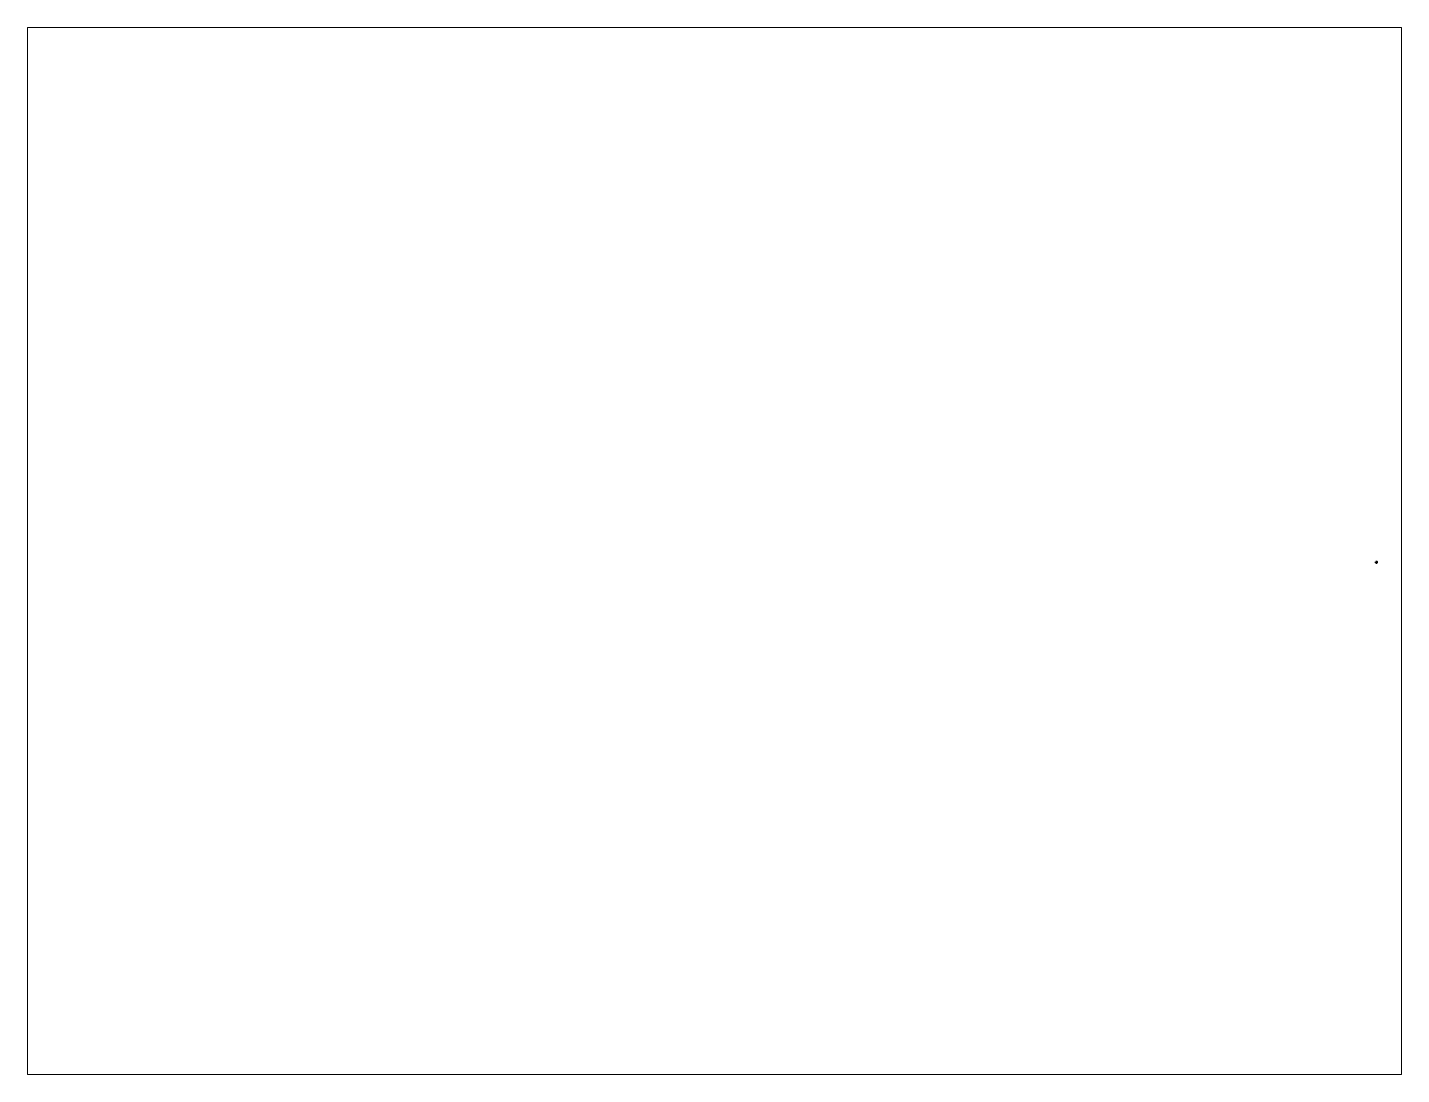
# Paper-space layout 'Layout1' of a CAD drawing. Extents: x 1.05 to 9.45, y 0.8 to 7.2.
# The model-space entities are those that its viewports show. They can reach past a viewport. Long polylines and large blocks are cut down to what shows.
import ezdxf

# ---------------------------------------------------------------- set-up
doc = ezdxf.new("R2010")
doc.units = 0
doc.header["$MEASUREMENT"] = 0
doc.layers.add('подпись', color=7, linetype='Continuous', lineweight=13)
doc.layers.add('СТЕНА', color=234, linetype='Continuous', lineweight=0)

# ---------------------------------------------------------------- blocks, each defined once
blk = doc.blocks.new('подп')
at = {"layer": 'подпись', "ltscale": 100}
for points in [[(0, 0), (56, 113), (168, 221), (199, 214), (210, 156), (221, 114), (298, 99), (367, 122), (554, 237), (661, 317), (756, 412), (833, 508), (852, 542), (657, 256), (554, 95), (466, -38), (267, -328), (126, -542), (73, -626), (15, -706), (-11, -744), (-50, -767), (-80, -767), (-88, -752), (-80, -695), (-38, -607), (46, -492), (153, -397), (252, -309), (340, -221), (439, -130), (569, -31), (722, 69), (875, 164), (993, 233), (1069, 267), (1134, 294), (1191, 305), (1237, 305), (1249, 282), (1230, 252), (1184, 210)], [(0, 0), (-3, -16), (47, 15), (76, 57), (101, 119), (119, 189), (145, 293)], [(334, -231), (431, -137), (505, -149), (522, -190), (518, -253), (518, -301), (526, -371), (539, -411), (680, -387), (863, -299), (959, -239), (1036, -180), (1006, -239), (983, -292), (977, -334), (984, -360), (1081, -338), (1184, -284), (1326, -203), (1398, -150), (1446, -96), (1404, -174), (1392, -221), (1392, -239), (1422, -263), (1541, -245), (1672, -180), (1767, -102), (1862, -13), (1909, 28), (1921, 70), (1879, 58), (1820, -25), (1749, -162), (1624, -375), (1517, -559), (1428, -708), (1303, -862), (1161, -1028), (953, -1218), (882, -1272), (787, -1319), (781, -1212), (815, -1060), (876, -939), (959, -797), (1090, -666), (1197, -577), (1365, -472), (1517, -392), (1648, -328), (1889, -231), (2179, -149)]]:
    blk.add_spline(points, degree=3, dxfattribs=at)

msp = doc.modelspace()

# ---------------------------------------------------------------- linework, layer by layer
at = {"layer": 'СТЕНА', "color": 2, "lineweight": 50, "ltscale": 100}
msp.add_lwpolyline([(288265, -278006), (299037, -278006), (299037, -289039), (288265, -289039)], close=True, dxfattribs=at)

# ---------------------------------------------------------------- block references
at = {"layer": 'подпись', "xscale": 0.4480000000000001, "yscale": 0.4480000000000001, "zscale": 0.4480000000000001}
msp.add_blockref('подп', (293240, -283730), dxfattribs=at)

psp = doc.layouts.get("Layout1")

# ---------------------------------------------------------------- viewports
at = {"layer": 'подпись', "ltscale": 100}
psp.add_viewport(center=(5.25, 4), size=(8.4, 6.4), view_center_point=(-6377516.3987, -170191.4531), view_height=10551889.174614, dxfattribs=at)

doc.saveas('drawing.dxf')
